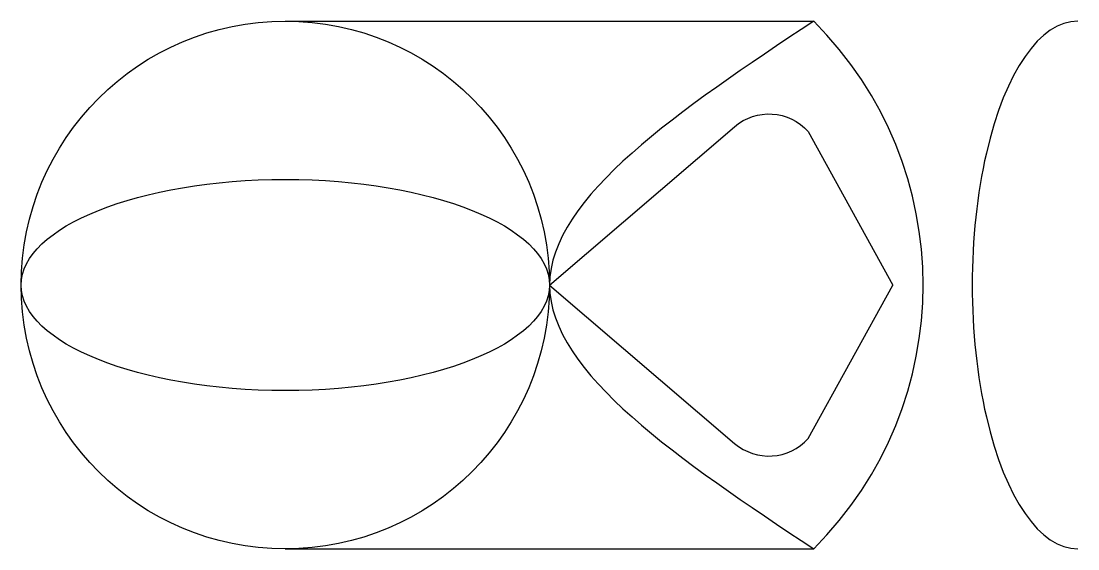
# Model space of a CAD drawing. Header units: millimetres. Extents: x 0 to 40, y 10 to 30.
import ezdxf

# ---------------------------------------------------------------- set-up
doc = ezdxf.new("R2010")
doc.units = ezdxf.units.MM
doc.layers.get('0').update_dxf_attribs({"lineweight": 25})

msp = doc.modelspace()

# ---------------------------------------------------------------- linework, layer by layer
for p, q in [((10, 30), (30, 30)), ((10, 10), (30, 10))]:
    msp.add_line(p, q)
for points in [[(20, 20), (27, 26, -0.408104), (29.793, 25.815), (33, 20)], [(20, 20), (27, 14, 0.408104), (29.793, 14.185), (33, 20)]]:
    msp.add_lwpolyline(points, format="xyb")
msp.add_circle((10, 20), 10)
msp.add_arc((20, 20), 14.142, 315, 45)
msp.add_ellipse((40, 20), major_axis=(0, 10), ratio=0.4, start_param=0, end_param=3.141593)
msp.add_ellipse((10, 20), major_axis=(10, 0), ratio=0.4)
msp.add_open_spline([(30, 30), (25, 26.667), (15, 20), (25, 13.333), (30, 10)], degree=3)

doc.saveas('drawing.dxf')
